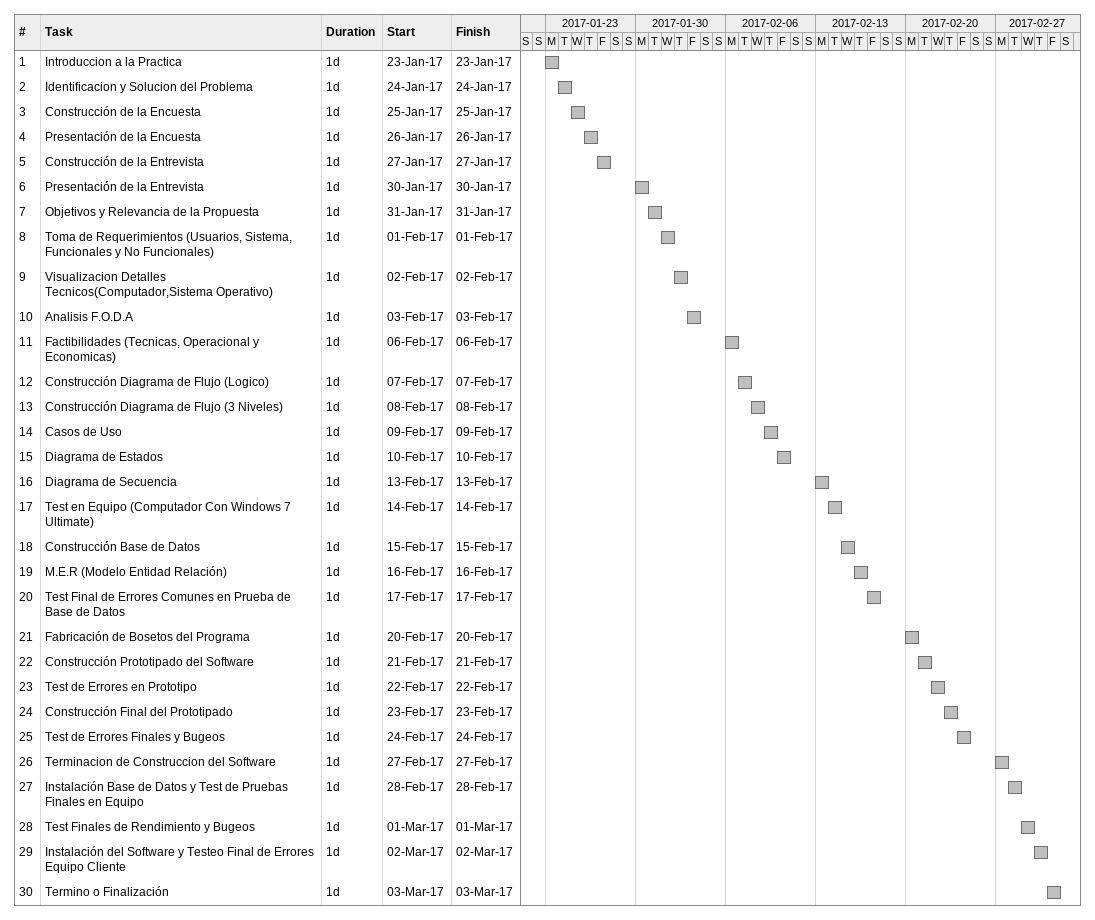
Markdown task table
| ID | Task | Duration | Start | Finish |
|---|---|---|---|---|
| 1 | Introduccion a la Practica | 1d | 2017-01-23 | 2017-01-23 |
| 2 | Identificacion y Solucion del Problema | 1d | 2017-01-24 | 2017-01-24 |
| 3 | Construcción de la Encuesta | 1d | 2017-01-25 | 2017-01-25 |
| 4 | Presentación de la Encuesta | 1d | 2017-01-26 | 2017-01-26 |
| 5 | Construcción de la Entrevista | 1d | 2017-01-27 | 2017-01-27 |
| 6 | Presentación de la Entrevista | 1d | 2017-01-30 | 2017-01-30 |
| 7 | Objetivos y Relevancia de la Propuesta | 1d | 2017-01-31 | 2017-01-31 |
| 8 | Toma de Requerimientos (Usuarios, Sistema, Funcionales y No Funcionales) | 1d | 2017-02-01 | 2017-02-01 |
| 9 | Visualizacion Detalles Tecnicos(Computador,Sistema Operativo) | 1d | 2017-02-02 | 2017-02-02 |
| 10 | Analisis F.O.D.A | 1d | 2017-02-03 | 2017-02-03 |
| 11 | Factibilidades (Tecnicas, Operacional y Economicas) | 1d | 2017-02-06 | 2017-02-06 |
| 12 | Construcción Diagrama de Flujo (Logico) | 1d | 2017-02-07 | 2017-02-07 |
| 13 | Construcción Diagrama de Flujo (3 Niveles) | 1d | 2017-02-08 | 2017-02-08 |
| 14 | Casos de Uso | 1d | 2017-02-09 | 2017-02-09 |
| 15 | Diagrama de Estados | 1d | 2017-02-10 | 2017-02-10 |
| 16 | Diagrama de Secuencia | 1d | 2017-02-13 | 2017-02-13 |
| 17 | Test en Equipo (Computador Con Windows 7 Ultimate) | 1d | 2017-02-14 | 2017-02-14 |
| 18 | Construcción Base de Datos | 1d | 2017-02-15 | 2017-02-15 |
| 19 | M.E.R (Modelo Entidad Relación) | 1d | 2017-02-16 | 2017-02-16 |
| 20 | Test Final de Errores Comunes en Prueba de Base de Datos | 1d | 2017-02-17 | 2017-02-17 |
| 21 | Fabricación de Bosetos del Programa | 1d | 2017-02-20 | 2017-02-20 |
| 22 | Construcción Prototipado del Software | 1d | 2017-02-21 | 2017-02-21 |
| 23 | Test de Errores en Prototipo | 1d | 2017-02-22 | 2017-02-22 |
| 24 | Construcción Final del Prototipado | 1d | 2017-02-23 | 2017-02-23 |
| 25 | Test de Errores Finales y Bugeos | 1d | 2017-02-24 | 2017-02-24 |
| 26 | Terminacion de Construccion del Software | 1d | 2017-02-27 | 2017-02-27 |
| 27 | Instalación Base de Datos y Test de Pruebas Finales en Equipo | 1d | 2017-02-28 | 2017-02-28 |
| 28 | Test Finales de Rendimiento y Bugeos | 1d | 2017-03-01 | 2017-03-01 |
| 29 | Instalación del Software y Testeo Final de Errores Equipo Cliente | 1d | 2017-03-02 | 2017-03-02 |
| 30 | Termino o Finalización | 1d | 2017-03-03 | 2017-03-03 |
